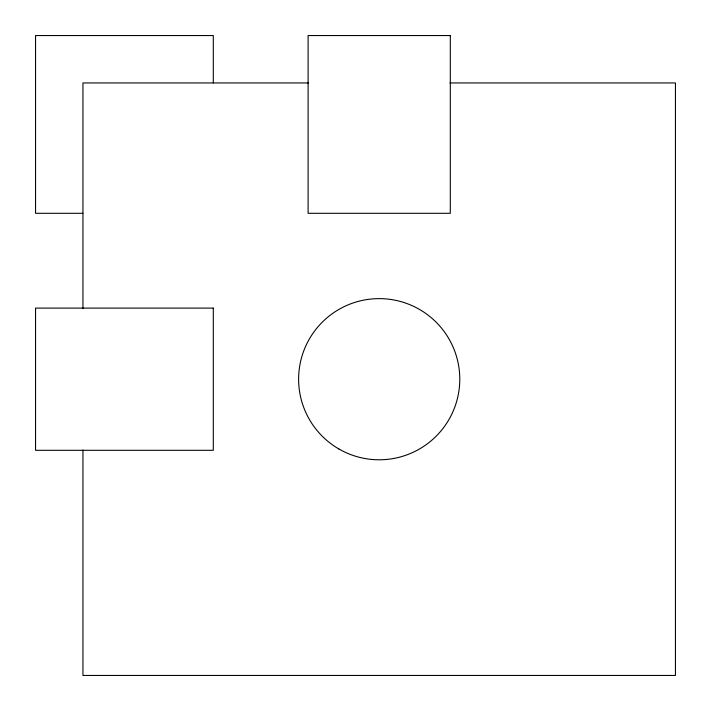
<?xml version="1.0" encoding="UTF-8"?>
<svg xmlns="http://www.w3.org/2000/svg" width="711" height="711" viewBox="0 0 711 711"><rect width="100%" height="100%" fill="white"/><g stroke="black" fill="none" stroke-linecap="round" stroke-linejoin="round"><path stroke-width="1.07" d="M308.405 82.947L82.947 82.947L82.947 308.405M449.992 82.947L675.45 82.947L675.45 675.45L82.947 675.45L82.947 449.992M82.947 213.3L35.55 213.3L35.55 35.55L213.3 35.55L213.3 82.947M450.303 35.55L308.103 35.55L308.103 213.3L450.303 213.3L450.303 35.55M213.3 308.103L35.55 308.103L35.55 450.303L213.3 450.303L213.3 308.103M338.907 448.988A80.583 80.583 0 0 0 459.777 379.203A80.583 80.583 0 0 0 338.907 309.418A80.583 80.583 0 0 0 338.907 448.988"/></g></svg>
